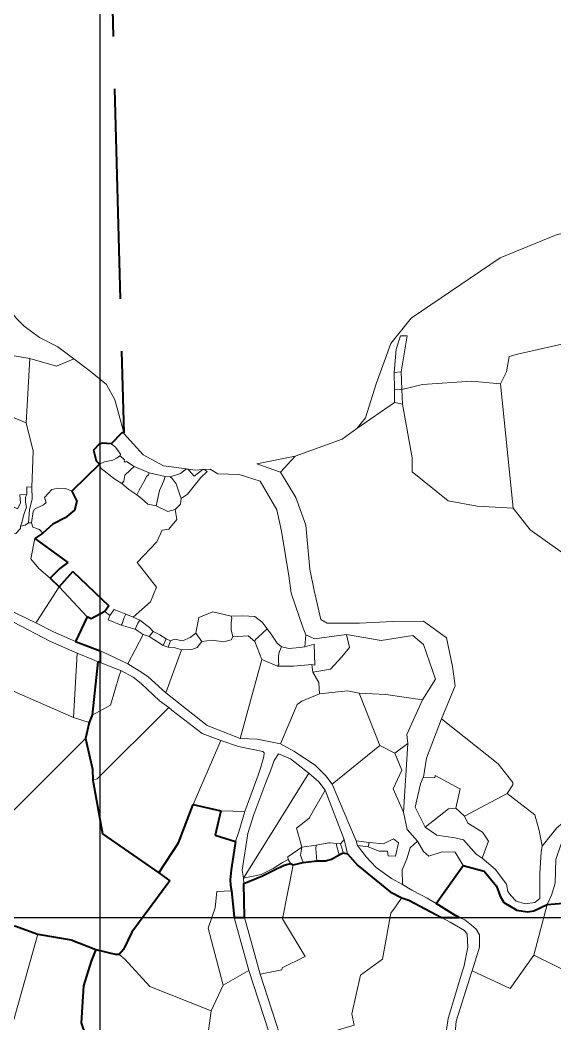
# Model space of a CAD drawing. Header units: metres. Extents: x 548568 to 557107, y 1817749 to 1829427.
# Drawn here: x 552936 to 553363, y 1821915 to 1822718 of the extents above; entities that cross this region are included whole.
import ezdxf

# ---------------------------------------------------------------- set-up
doc = ezdxf.new("R2010")
doc.units = ezdxf.units.M
doc.header["$LTSCALE"] = 28
doc.linetypes.add('LONG_DASHED', pattern=[7.5, 6, -1.5])
for name, color, linetype, lineweight in [('10', 7, 'Continuous', 13), ('23', 7, 'Continuous', 13), ('31', 7, 'Continuous', 13), ('32', 7, 'Continuous', 13), ('34', 7, 'LONG_DASHED', 40), ('54', 7, 'Continuous', 25)]:
    doc.layers.add(name, color=color, linetype=linetype, lineweight=lineweight)

msp = doc.modelspace()

# ---------------------------------------------------------------- linework, layer by layer
at = {"layer": '10'}
for p, q in [((553245.23, 1822465.2), (553240.57, 1822436.35)), ((552943.63, 1822446.95), (552940.78, 1822395.62)), ((553235.03, 1822435.94), (553240.57, 1822436.35)), ((553240.57, 1822436.35), (553240.98, 1822422.31)), ((553235.13, 1822422.43), (553240.98, 1822422.31)), ((553240.98, 1822422.31), (553241.49, 1822410.41)), ((553329.97, 1822327.24), (553319.82, 1822426.87)), ((553205.21, 1822391.01), (553235.08, 1822411.92)), ((553241.49, 1822410.41), (553235.08, 1822411.92)), ((553125.07, 1822362.72), (553155.86, 1822369.03)), ((553143.95, 1822356.07), (553155.86, 1822369.03)), ((552977.27, 1822340.84), (552999.47, 1822362.58)), ((552977.27, 1822340.84), (552999.47, 1822362.58)), ((553038.95, 1822355.52), (553026.94, 1822360.76)), ((553068.84, 1822358.74), (553070.08, 1822358.58)), ((552942.7, 1822315.54), (552945.05, 1822315.6)), ((552953.94, 1822307.44), (552947.61, 1822303.05)), ((552953.94, 1822307.44), (552947.61, 1822303.05)), ((552959.83, 1822271.36), (552967.01, 1822264.37)), ((552959.83, 1822271.36), (552967.01, 1822264.37)), ((552989.46, 1822240.36), (552967.01, 1822264.37)), ((553003.61, 1822244.73), (553007.64, 1822241.57)), ((552980.15, 1822220.57), (552989.46, 1822240.36)), ((552980.15, 1822220.57), (552989.46, 1822240.36)), ((553020.37, 1822242.56), (553026.16, 1822240.21)), ((553026.16, 1822240.21), (553031.67, 1822237.79)), ((553027.87, 1822230.47), (553034.18, 1822226.17)), ((553042.13, 1822228.68), (553039.08, 1822224.68)), ((553081.11, 1822220.62), (553076.38, 1822227.46)), ((553034.18, 1822226.17), (553022, 1822202.76)), ((553034.18, 1822226.17), (553039.08, 1822224.68)), ((553039.08, 1822224.68), (553050.15, 1822217.57)), ((553052.55, 1822222.9), (553056.19, 1822221.16)), ((553056.19, 1822221.16), (553054.21, 1822216.09)), ((553129.05, 1822206.29), (553123.53, 1822220.77)), ((553164.25, 1822226.08), (553163.43, 1822216.48)), ((552978.67, 1822159.93), (552981.58, 1822211.37)), ((553064.81, 1822214.05), (553052.45, 1822179.55)), ((552998.05, 1822204.55), (552993.38, 1822161.8)), ((553111.74, 1822143.16), (553129.05, 1822206.29)), ((553141.78, 1822200.97), (553129.05, 1822206.29)), ((553169.8, 1822196.11), (553169.01, 1822202.34)), ((552978.67, 1822159.93), (552906.68, 1822191.44)), ((553223.49, 1822137.52), (553206.87, 1822179.39)), ((552991.02, 1822155.82), (552978.67, 1822159.93)), ((552991.02, 1822155.82), (552988.04, 1822143.07)), ((552993.38, 1822161.8), (552991.02, 1822155.82)), ((553235.45, 1822131.36), (553245.79, 1822139.13)), ((553223.49, 1822137.52), (553185.25, 1822106.66)), ((553235.45, 1822131.36), (553223.49, 1822137.52)), ((552994.04, 1822109.68), (552997.37, 1822110.9)), ((553179.84, 1822101.74), (553167.32, 1822079.93)), ((553291.14, 1822080.85), (553325.21, 1822099.14)), ((553096.41, 1822085.26), (553074.24, 1822090.43)), ((553096.41, 1822085.26), (553115.45, 1822084.77)), ((553284.2, 1822087.3), (553291.14, 1822080.85)), ((553172.54, 1822057.69), (553182.74, 1822059.52)), ((553192.11, 1822058.9), (553194.86, 1822062.4)), ((553161.12, 1822056.23), (553172.54, 1822057.69)), ((553194.14, 1822051.7), (553191.08, 1822050.12)), ((553194.14, 1822051.7), (553197.52, 1822050.96)), ((553152, 1822043.07), (553154.28, 1822041.94)), ((553154.28, 1822041.94), (553162.08, 1822043.94)), ((553173.02, 1822045.21), (553162.08, 1822043.94)), ((553268.55, 1822010.99), (553290.13, 1822041.51)), ((553268.55, 1822010.99), (553290.13, 1822041.51)), ((553346.45, 1821969.79), (553357.24, 1822010.36)), ((553357.24, 1822010.36), (553397.61, 1822013.57)), ((552929.78, 1821914.31), (552950.1, 1821986.68)), ((553391.65, 1821947.54), (553346.45, 1821969.79)), ((553098.23, 1821945.72), (553118.82, 1821957.58)), ((553088.63, 1821925.23), (553098.23, 1821945.72))]:
    msp.add_line(p, q, dxfattribs=at)
for points in [[(553429.54, 1822556.6), (553404.93, 1822553.41), (553365.33, 1822546.15), (553319.78, 1822527.66), (553248.5, 1822479.45), (553232.3, 1822459.13), (553220.41, 1822426.83), (553211.91, 1822399.63), (553205.21, 1822391.01)], [(552978.88, 1822446.71), (552965.96, 1822456.41), (552951.3, 1822463.74), (552939.02, 1822472.94), (552932.72, 1822479.25), (552920.11, 1822496.59), (552902.78, 1822518.67), (552896.47, 1822524.98), (552889.15, 1822530.31)], [(553319.82, 1822426.87), (553324.83, 1822436.42), (553326.73, 1822448.63), (553333.49, 1822450.41), (553377.19, 1822460.33), (553392.22, 1822475.99)], [(553235.03, 1822435.94), (553236.56, 1822454.55), (553240.06, 1822465.19), (553245.23, 1822465.2)], [(552867.94, 1822457.93), (552874.9, 1822455), (552898.92, 1822452.32), (552904.27, 1822453.64), (552943.63, 1822446.95)], [(552978.88, 1822446.71), (552965, 1822441.03), (552943.63, 1822446.95)], [(553018.71, 1822387.72), (553014.79, 1822402.65), (553011.54, 1822414.05), (553005.03, 1822426.27), (552992, 1822436.86), (552978.88, 1822446.71)], [(553235.08, 1822411.92), (553235.13, 1822422.43), (553235.03, 1822435.94)], [(553319.82, 1822426.87), (553296.87, 1822428.86), (553257.64, 1822426.15), (553240.98, 1822422.31)], [(552940.78, 1822395.62), (552905.25, 1822410.28), (552881.85, 1822362.41)], [(553241.49, 1822410.41), (553249.34, 1822367.57), (553249.34, 1822356.27)], [(552940.78, 1822395.62), (552946.45, 1822373.06), (552945.18, 1822344.05)], [(553008.79, 1822378.83), (553017.17, 1822387.48), (553018.71, 1822387.72)], [(553008.79, 1822378.83), (553017.17, 1822387.48), (553018.71, 1822387.72)], [(553068.84, 1822358.74), (553050.61, 1822361.1), (553034.33, 1822370.06), (553018.86, 1822387.17), (553018.71, 1822387.72)], [(553155.86, 1822369.03), (553193.23, 1822382.63), (553205.21, 1822391.01)], [(553008.79, 1822378.83), (553001.73, 1822379.2), (552999.12, 1822378.56), (552994.6, 1822373.86), (552996.68, 1822365.08), (552999.47, 1822362.58)], [(553008.79, 1822378.83), (553001.73, 1822379.2), (552999.12, 1822378.56), (552994.6, 1822373.86), (552996.68, 1822365.08), (552999.47, 1822362.58)], [(553015.78, 1822369.33), (553016.1, 1822370.48), (553012.21, 1822376.03), (553008.79, 1822378.83)], [(552999.47, 1822362.58), (553003.44, 1822364.34), (553010.05, 1822365.84), (553013.02, 1822367.41), (553015.78, 1822369.33)], [(553015.78, 1822369.33), (553019.34, 1822366.06), (553019.02, 1822364.99), (553019.89, 1822364.18), (553020.82, 1822364.56), (553026.94, 1822360.76)], [(553017.28, 1822347.17), (553011.7, 1822350.47), (553000.65, 1822359.01), (552999.47, 1822362.58)], [(553026.94, 1822360.76), (553023.75, 1822357.72), (553019.74, 1822353.75), (553018.73, 1822349), (553017.28, 1822347.17)], [(553029.26, 1822337.9), (553031.15, 1822341.83), (553035.7, 1822349.74), (553036.95, 1822352.54), (553038.47, 1822354), (553038.95, 1822355.52), (553051.85, 1822352.56), (553055.86, 1822352.34)], [(553068.84, 1822358.74), (553064.01, 1822355.16), (553055.86, 1822352.34)], [(553064.77, 1822335), (553069.59, 1822338.5), (553080.34, 1822351.74), (553085.51, 1822356.7), (553083.08, 1822358.19)], [(553070.08, 1822358.58), (553070.97, 1822357.35), (553075.11, 1822352.91), (553081.99, 1822358.14)], [(553070.08, 1822358.58), (553075.84, 1822357.84), (553081.99, 1822358.14)], [(553081.99, 1822358.14), (553083.08, 1822358.19), (553087.74, 1822358.42)], [(553329.97, 1822327.24), (553301.36, 1822328.97), (553278.2, 1822333.11), (553249.34, 1822356.27)], [(553029.26, 1822337.9), (553022.87, 1822342.25), (553017.28, 1822347.17)], [(553051.85, 1822352.56), (553050.7, 1822349.31), (553047.4, 1822341.54), (553044.69, 1822329.27)], [(553055.86, 1822352.34), (553057.42, 1822351.05), (553060.63, 1822346.74), (553063.59, 1822337.96), (553064.77, 1822335)], [(552945.18, 1822344.05), (552941.39, 1822344.44), (552941.27, 1822338.36)], [(552942.7, 1822315.54), (552943.29, 1822325.91), (552945.4, 1822334.79), (552945.18, 1822344.05)], [(552977.27, 1822340.84), (552972.51, 1822343.13), (552966.06, 1822343.34), (552961.37, 1822342.24), (552955.43, 1822335.78), (552956.74, 1822332), (552954.57, 1822330), (552947.39, 1822326.59), (552946.27, 1822324.54), (552945.05, 1822315.6)], [(552953.94, 1822307.44), (552962.04, 1822314.43), (552971.99, 1822319.62), (552979.26, 1822325.63), (552981.15, 1822332.84), (552977.27, 1822340.84)], [(552953.94, 1822307.44), (552962.04, 1822314.43), (552971.99, 1822319.62), (552979.26, 1822325.63), (552981.15, 1822332.84), (552977.27, 1822340.84)], [(552929.89, 1822328.6), (552933.82, 1822326.93), (552936.28, 1822331.24), (552935.75, 1822337.96), (552941.27, 1822338.36)], [(552941.27, 1822338.36), (552940.19, 1822336.07), (552940.18, 1822332.18), (552941.03, 1822328.08), (552939.2, 1822323.11), (552937.96, 1822319.11), (552937.36, 1822315.6), (552936.2, 1822312.98)], [(553044.69, 1822329.27), (553037.9, 1822330.41), (553032.96, 1822335.08), (553029.26, 1822337.9)], [(553064.77, 1822335), (553064.23, 1822330.41), (553059.92, 1822326.2)], [(553026.16, 1822240.21), (553040.11, 1822252.49), (553044.92, 1822264.06), (553029.41, 1822283.9), (553045.09, 1822300.34), (553049.42, 1822309.64), (553054.69, 1822310.43), (553061.06, 1822318.3), (553059.92, 1822326.2)], [(553059.92, 1822326.2), (553054.02, 1822324.64), (553044.69, 1822329.27)], [(553418.51, 1822278.94), (553384.86, 1822275.79), (553381.59, 1822283.07), (553343.67, 1822310.13), (553329.97, 1822327.24)], [(552936.2, 1822312.98), (552940.04, 1822313.66), (552942.7, 1822315.54)], [(552953.94, 1822307.44), (552951.32, 1822310.28), (552946.09, 1822312.12), (552945.05, 1822315.6)], [(552936.2, 1822312.98), (552936.31, 1822310.96), (552932.6, 1822307.01), (552928.97, 1822307.45), (552923.63, 1822309.37)], [(552959.83, 1822271.36), (552967.71, 1822279), (552973.92, 1822283.93), (552947.61, 1822303.05)], [(553003.61, 1822244.73), (553006.9, 1822249.17), (552988.62, 1822266.77), (552978.02, 1822276.58), (552967.01, 1822264.37)], [(553003.61, 1822244.73), (553006.9, 1822249.17), (552988.62, 1822266.77), (552978.02, 1822276.58), (552967.01, 1822264.37)], [(552948.5, 1822235.74), (552949.17, 1822236.77), (552967.01, 1822264.37)], [(553003.61, 1822244.73), (552992.62, 1822238.9), (552989.46, 1822240.36)], [(553003.61, 1822244.73), (552992.62, 1822238.9), (552989.46, 1822240.36)], [(553020.37, 1822242.56), (553011.01, 1822246.3), (553007.64, 1822241.57)], [(553076.38, 1822227.46), (553078.64, 1822239.88), (553090.03, 1822244.31), (553104.74, 1822240.85)], [(553007.64, 1822241.57), (553006.32, 1822238.13), (553016.65, 1822233.86)], [(553016.65, 1822233.86), (553017.35, 1822234.76), (553019.07, 1822239.95), (553020.37, 1822242.56)], [(553031.67, 1822237.79), (553029.93, 1822235.36), (553027.87, 1822230.47), (553016.65, 1822233.86)], [(553042.13, 1822228.68), (553039.39, 1822231.92), (553031.67, 1822237.79)], [(553104.74, 1822240.85), (553105.1, 1822239.22), (553104.57, 1822235.5), (553104.66, 1822230.07), (553105.89, 1822224.41)], [(553133.46, 1822230.71), (553129.5, 1822236.27), (553123.47, 1822240.8), (553113.83, 1822241.21), (553104.74, 1822240.85)], [(553052.55, 1822222.9), (553047.68, 1822225.97), (553042.13, 1822228.68)], [(553056.19, 1822221.16), (553059.19, 1822222.47), (553065.66, 1822221.22), (553071.92, 1822223.86), (553076.38, 1822227.46)], [(553123.53, 1822220.77), (553124.2, 1822222.33), (553126.18, 1822224.15), (553133.46, 1822230.71)], [(553133.46, 1822230.71), (553137.17, 1822225.68), (553141.34, 1822219.22), (553144.92, 1822216.36)], [(553054.21, 1822216.09), (553050.15, 1822217.57), (553052.55, 1822222.9)], [(553081.11, 1822220.62), (553077.35, 1822215.94), (553073.12, 1822214.34), (553064.81, 1822214.05)], [(553105.89, 1822224.41), (553104.61, 1822221.98), (553098.65, 1822220.53), (553089.09, 1822221.79), (553081.11, 1822220.62)], [(553105.89, 1822224.41), (553118.25, 1822225.31), (553123.53, 1822220.77)], [(553163.43, 1822216.48), (553170.99, 1822218.6), (553171.63, 1822201.85), (553169.01, 1822202.34)], [(553169.8, 1822196.11), (553183.95, 1822198.6), (553193.01, 1822208.48), (553199.15, 1822215.96), (553196.74, 1822226.18)], [(553064.81, 1822214.05), (553059.06, 1822216.01), (553054.21, 1822216.09)], [(553141.78, 1822200.97), (553142.77, 1822202.39), (553142.33, 1822204.59), (553142.43, 1822209.72), (553143.16, 1822212.67), (553144.92, 1822216.36)], [(553144.92, 1822216.36), (553150.87, 1822215.07), (553159.16, 1822215.95), (553163.43, 1822216.48)], [(552998.05, 1822204.55), (552997.97, 1822203.85), (552993.38, 1822161.8)], [(552993.38, 1822161.8), (553008.13, 1822169.84), (553015.13, 1822193.11), (553016.33, 1822197.08), (553016.42, 1822197.37)], [(553169.01, 1822202.34), (553154.34, 1822201.03), (553141.78, 1822200.97)], [(553175.21, 1822178.8), (553174.61, 1822187.87), (553169.8, 1822196.11)], [(553144.08, 1822138.94), (553157.36, 1822170.34), (553161.23, 1822173.02), (553175.21, 1822178.8)], [(553206.87, 1822179.39), (553197.71, 1822181.17), (553175.21, 1822178.8)], [(553206.87, 1822179.39), (553228.33, 1822178.35), (553257.56, 1822174.03)], [(552997.37, 1822110.9), (553053.2, 1822166.25), (553054.76, 1822167.8)], [(552993.38, 1822161.8), (552991.02, 1822155.82), (552988.04, 1822143.07)], [(553272.84, 1822158.84), (553318, 1822122.89), (553329.71, 1822107.92), (553329.8, 1822106.14), (553325.21, 1822099.14)], [(552862.08, 1822013.7), (552889.82, 1822044.84), (552988.04, 1822143.07)], [(552988.04, 1822143.07), (552993.67, 1822118.46), (552994.04, 1822109.68)], [(552988.04, 1822143.07), (552993.67, 1822118.46), (552994.04, 1822109.68)], [(553096.27, 1822141.56), (553094.65, 1822137.8), (553074.24, 1822090.43)], [(553242.27, 1822084.22), (553234.19, 1822102.88), (553240.97, 1822117.71), (553235.45, 1822131.36)], [(553166.65, 1822115.41), (553153.07, 1822093.55), (553150.92, 1822090.08), (553114.48, 1822031.43)], [(553046.81, 1822035.64), (553001.74, 1822066.83), (552994.04, 1822109.68)], [(553046.81, 1822035.64), (553001.74, 1822066.83), (552994.04, 1822109.68)], [(553287.4, 1822102.95), (553267.81, 1822113.4), (553267.54, 1822111.75), (553258.22, 1822111.79)], [(553284.2, 1822087.3), (553287.58, 1822102.85), (553287.4, 1822102.95)], [(553325.21, 1822099.14), (553347.34, 1822082), (553350.81, 1822069.54), (553353.34, 1822057.03)], [(553074.24, 1822090.43), (553062.62, 1822059.63), (553046.81, 1822035.64)], [(553074.24, 1822090.43), (553062.62, 1822059.63), (553046.81, 1822035.64)], [(553108.16, 1822060.77), (553091.83, 1822065.77), (553096.41, 1822085.26), (553074.24, 1822090.43)], [(553108.16, 1822060.77), (553091.83, 1822065.77), (553096.41, 1822085.26)], [(553259.58, 1822072.04), (553278.49, 1822086.8), (553284.2, 1822087.3)], [(553164.24, 1822077.34), (553156.74, 1822071.4), (553161.12, 1822056.23)], [(553167.32, 1822079.93), (553167.18, 1822079.68), (553164.24, 1822077.34)], [(553291.14, 1822080.85), (553293.72, 1822075.44), (553305.54, 1822068.04), (553310.22, 1822060.88), (553305.15, 1822047.5)], [(553182.74, 1822059.52), (553183.72, 1822059.7), (553188.69, 1822059.1)], [(553188.69, 1822059.1), (553188.95, 1822059.08), (553192.11, 1822058.9)], [(553190.51, 1822052), (553188.8, 1822057.65), (553188.69, 1822059.1)], [(553192.11, 1822058.9), (553193.22, 1822054.95), (553194.14, 1822051.7)], [(553204.53, 1822061.25), (553214.87, 1822059.81), (553214.05, 1822056.38), (553205.54, 1822057.44)], [(553214.87, 1822059.81), (553226.37, 1822058.81), (553234.4, 1822062.75), (553238.39, 1822059.52), (553236.02, 1822048.86), (553230.09, 1822049.29), (553229.61, 1822052.86), (553223.03, 1822053.03), (553214.05, 1822056.38)], [(553253.49, 1822060.97), (553247.7, 1822055.53), (553244.99, 1822046.93), (553241.3, 1822038.04), (553241.58, 1822026.4)], [(553161.12, 1822056.23), (553149.82, 1822048.33), (553150.12, 1822046.3)], [(553162.08, 1822043.94), (553159.98, 1822049.73), (553161.12, 1822056.23)], [(553191.08, 1822050.12), (553184.75, 1822046.61), (553180.16, 1822045.19), (553173.02, 1822045.21), (553162.08, 1822043.94)], [(553173.02, 1822045.21), (553172.35, 1822054.82), (553172.54, 1822057.69)], [(553191.08, 1822050.12), (553184.75, 1822046.61), (553180.16, 1822045.19), (553173.02, 1822045.21)], [(553194.14, 1822051.7), (553191.73, 1822050.45), (553191.08, 1822050.12), (553190.51, 1822052)], [(553194.14, 1822051.7), (553197.29, 1822051.01), (553197.52, 1822050.96)], [(553127.82, 1821954.46), (553145.23, 1821957.93), (553145.26, 1821959.64), (553163.85, 1821968.58), (553145.56, 1821998.77), (553154.28, 1822041.94)], [(553152, 1822043.07), (553154.28, 1822041.94), (553162.08, 1822043.94)], [(553015.16, 1821970.25), (553018.55, 1821974.3), (553025.27, 1821988.06), (553055.71, 1822029.28), (553046.81, 1822035.64)], [(553015.16, 1821970.25), (553018.55, 1821974.3), (553025.27, 1821988.06), (553055.71, 1822029.28), (553046.81, 1822035.64)], [(553357.24, 1822010.36), (553397.61, 1822013.57), (553396.24, 1822032.57), (553402.93, 1822033.8), (553407.95, 1822025.78), (553418.88, 1822024.21), (553421.08, 1822026.53)], [(553098.23, 1821945.72), (553086.36, 1821991.33), (553091.92, 1822007.59), (553093.25, 1822020.82), (553104.92, 1822021.14)], [(553241.05, 1822015.77), (553238.19, 1822011.7), (553235.86, 1822008.39)], [(553235.86, 1822008.39), (553232.35, 1822003.41), (553225.69, 1821966.63), (553208.06, 1821953.8), (553201.05, 1821922.79), (553203.07, 1821913.73), (553146.53, 1821897.12)], [(552922.18, 1821987.75), (552931.55, 1821993.14), (552950.1, 1821986.68)], [(552922.18, 1821987.75), (552931.55, 1821993.14), (552950.1, 1821986.68)], [(552950.1, 1821986.68), (552976.76, 1821981.98), (552996.31, 1821974.44)], [(552950.1, 1821986.68), (552976.76, 1821981.98), (552996.31, 1821974.44)], [(552994.11, 1821888.64), (552984.63, 1821915.71), (552986.58, 1821945.38), (552992.64, 1821966.07), (552996.31, 1821974.44)], [(552994.11, 1821888.64), (552984.63, 1821915.71), (552986.58, 1821945.38), (552992.64, 1821966.07), (552996.31, 1821974.44)], [(553015.16, 1821970.25), (553012.94, 1821970.38), (552996.31, 1821974.44)], [(553015.16, 1821970.25), (553012.94, 1821970.38), (552996.31, 1821974.44)], [(553015.16, 1821970.25), (553019.49, 1821966.64), (553039.71, 1821944.6), (553088.63, 1821925.23)], [(553297.31, 1821957.37), (553327.58, 1821943.22), (553346.45, 1821969.79)], [(553086.58, 1821889.91), (553085.29, 1821899.53), (553088.63, 1821925.23)]]:
    msp.add_lwpolyline(points, dxfattribs=at)
at = {"layer": '23'}
for p, q in [((552980.15, 1822220.57), (553000, 1822213.26)), ((553000, 1822203.79), (552998.05, 1822204.55)), ((553204.53, 1822061.25), (553185.25, 1822106.66)), ((553179.84, 1822101.74), (553194.86, 1822062.4)), ((553194.86, 1822062.4), (553197.52, 1822050.96)), ((553204.53, 1822061.25), (553205.54, 1822057.44)), ((553232.76, 1822031.14), (553241.58, 1822026.4)), ((553107.08, 1822000), (553118.82, 1821957.58)), ((553127.82, 1821954.46), (553115.32, 1822000)), ((553118.82, 1821957.58), (553139.15, 1821895.26)), ((553146.53, 1821897.12), (553127.82, 1821954.46))]:
    msp.add_line(p, q, dxfattribs=at)
for points in [[(552888.46, 1822263.14), (552900.61, 1822257.34), (552917.73, 1822250.27), (552948.5, 1822235.74)], [(552981.58, 1822211.37), (552960.26, 1822220.77), (552930.72, 1822236.25)], [(552948.5, 1822235.74), (552962.71, 1822228.43), (552975.27, 1822222.77), (552975.29, 1822222.76), (552980.15, 1822220.57), (553000, 1822213.26)], [(553000, 1822203.79), (552998.05, 1822204.55), (552994.5, 1822206.02), (552981.58, 1822211.37)], [(553000, 1822213.26), (553001.22, 1822212.81), (553022, 1822202.76)], [(553037.37, 1822182.68), (553032.76, 1822187.08), (553026.37, 1822192.14), (553016.42, 1822197.37), (553014.93, 1822197.95), (553000, 1822203.79)], [(553022, 1822202.76), (553030.96, 1822197.3), (553037.98, 1822192.8), (553052.45, 1822179.55)], [(553054.76, 1822167.8), (553047.33, 1822173.16), (553037.37, 1822182.68)], [(553111.74, 1822143.16), (553085.46, 1822153.44), (553052.45, 1822179.55)], [(553054.76, 1822167.8), (553057.17, 1822165.84), (553081.56, 1822147.03), (553096.23, 1822141.57), (553096.27, 1822141.56)], [(553096.27, 1822141.56), (553110.4, 1822136.66), (553129.9, 1822132.82), (553131.02, 1822131.5), (553130.61, 1822128.66), (553128.45, 1822120.09), (553127.64, 1822117.88), (553126.13, 1822113.79), (553115.45, 1822084.77)], [(553111.74, 1822143.16), (553125.44, 1822142.67), (553144.08, 1822138.94)], [(553144.08, 1822138.94), (553154.6, 1822132.96), (553171.9, 1822121.66), (553180.33, 1822113.25), (553185.25, 1822106.66)], [(553133.95, 1822111.84), (553136.03, 1822117.32), (553139.03, 1822125.49), (553142.53, 1822130.88), (553152.04, 1822126.82), (553166.65, 1822115.41)], [(553179.84, 1822101.74), (553174.79, 1822108.43), (553166.65, 1822115.41)], [(553114.48, 1822031.43), (553113.49, 1822037.78), (553117.97, 1822067.07), (553122.77, 1822082.33), (553132.41, 1822107.78), (553133.95, 1822111.84)], [(553115.45, 1822084.77), (553110.73, 1822068.53), (553108.16, 1822060.77)], [(553104.92, 1822021.14), (553104.08, 1822025.74), (553103.7, 1822030.13), (553104.6, 1822037.99), (553108.16, 1822060.77)], [(553104.92, 1822021.14), (553104.08, 1822025.74), (553103.7, 1822030.13), (553104.6, 1822037.99), (553108.16, 1822060.77)], [(553241.05, 1822015.77), (553231.65, 1822020.57), (553222.55, 1822027.93), (553214.65, 1822034.23), (553205.93, 1822041.47), (553197.52, 1822050.96)], [(553213.83, 1822034.91), (553205.93, 1822041.47), (553197.52, 1822050.96)], [(553205.54, 1822057.44), (553212.5, 1822048.31), (553220.66, 1822039.98), (553232.76, 1822031.14)], [(553241.05, 1822015.77), (553231.65, 1822020.57), (553222.55, 1822027.93), (553214.65, 1822034.23), (553213.83, 1822034.91)], [(553115.32, 1822000), (553115.03, 1822001.06), (553114.78, 1822027.03)], [(553115.32, 1822000), (553115.03, 1822001.06), (553114.78, 1822027.03)], [(553268.55, 1822010.99), (553261.34, 1822015.25), (553256.68, 1822017.68), (553249.06, 1822021.86), (553241.58, 1822026.4)], [(553104.92, 1822021.14), (553106.99, 1822000.34), (553107.08, 1822000)], [(553104.92, 1822021.14), (553106.99, 1822000.34), (553107.08, 1822000)], [(553272.63, 1822000), (553254.28, 1822009.88), (553246.57, 1822013.78), (553241.05, 1822015.77)], [(553272.63, 1822000), (553254.28, 1822009.88), (553246.57, 1822013.78), (553241.05, 1822015.77)], [(553286.91, 1822000), (553283.35, 1822001.67), (553268.55, 1822010.99)], [(553286.91, 1822000), (553283.35, 1822001.67), (553268.55, 1822010.99)], [(553272.63, 1822000), (553279.58, 1821996.26), (553291.22, 1821989.52), (553293.37, 1821986.45), (553293.93, 1821976.2), (553290.83, 1821961.58)], [(553286.91, 1822000), (553291.3, 1821997.94), (553296.78, 1821993.71), (553300.47, 1821990.61), (553303.19, 1821986.11), (553303.05, 1821976.1), (553297.31, 1821957.37)], [(553289.52, 1821957.13), (553278.08, 1821919.08), (553275.6, 1821902.74), (553275.91, 1821891.39)], [(553283.07, 1821901.5), (553284.45, 1821917.02), (553295.48, 1821951.64), (553296.83, 1821955.88), (553297.31, 1821957.37)], [(553290.83, 1821961.58), (553290.75, 1821961.2), (553289.52, 1821957.13)]]:
    msp.add_lwpolyline(points, dxfattribs=at)
at = {"layer": '31'}
for points in [[(552947.61, 1822303.05), (552944.36, 1822286.94), (552950.79, 1822279.05), (552959.83, 1822271.36)], [(552947.61, 1822303.05), (552973.92, 1822283.93), (552967.71, 1822279), (552959.83, 1822271.36)]]:
    msp.add_lwpolyline(points, dxfattribs=at)
at = {"layer": '32'}
for p, q in [((553143.95, 1822356.07), (553125.07, 1822362.72)), ((553242.27, 1822084.22), (553245.79, 1822139.13)), ((553258.22, 1822111.79), (553258.27, 1822112.08)), ((553150.12, 1822046.3), (553152, 1822043.07)), ((553114.48, 1822031.43), (553114.78, 1822027.03))]:
    msp.add_line(p, q, dxfattribs=at)
for points in [[(553164.25, 1822226.08), (553162.24, 1822231.26), (553152.47, 1822259.42), (553150.84, 1822273.27), (553144.81, 1822308.87), (553141.07, 1822325.91), (553127.68, 1822348.86), (553110.98, 1822354.25), (553094.06, 1822354.91), (553087.74, 1822358.42)], [(553143.95, 1822356.07), (553156.32, 1822335.95), (553164.39, 1822313.61), (553167.49, 1822278.54), (553170.9, 1822261.47), (553176.18, 1822238.19), (553181.45, 1822235.4), (553207.2, 1822235.4), (553233.87, 1822236.64), (553258.38, 1822236.95), (553276.68, 1822223.61), (553281.65, 1822200.79), (553283.61, 1822185.31), (553272.84, 1822158.84)], [(553196.74, 1822226.18), (553171.28, 1822222.74), (553164.25, 1822226.08)], [(553257.56, 1822174.03), (553267.93, 1822190.56), (553258.46, 1822218.17), (553249.78, 1822225.43), (553224.59, 1822221.54), (553196.74, 1822226.18)], [(553245.79, 1822139.13), (553245.15, 1822146.24), (553257.56, 1822174.03)], [(553272.84, 1822158.84), (553260.74, 1822127.27), (553258.27, 1822112.08)], [(553258.22, 1822111.79), (553255.98, 1822106.81), (553251.59, 1822088.23), (553259.58, 1822072.04)], [(553242.27, 1822084.22), (553245.43, 1822070.43), (553253.49, 1822060.97)], [(553353.34, 1822057.03), (553364.9, 1822071.61), (553378.47, 1822082.72), (553392.02, 1822083.53), (553396.68, 1822079.7), (553409.95, 1822057.97), (553410.82, 1822050.79), (553422.26, 1822036.1)], [(553259.58, 1822072.04), (553269.04, 1822065.69), (553283.41, 1822063.63), (553290.26, 1822061.91), (553300.4, 1822050.57), (553305.15, 1822047.5)], [(553421.08, 1822026.53), (553415.22, 1822029.54), (553406.73, 1822046.95), (553405.18, 1822056.67), (553394.34, 1822067.82), (553384.09, 1822073.04), (553368.15, 1822057.98), (553364.12, 1822046.23), (553363.7, 1822027.28), (553360.71, 1822017.86), (553357.24, 1822010.36)], [(553290.13, 1822041.51), (553283.78, 1822052.19), (553273.34, 1822052.44), (553262.55, 1822049), (553258.37, 1822052.57), (553253.49, 1822060.97)], [(553353.34, 1822057.03), (553352.56, 1822052.41), (553351.42, 1822035.2), (553351.49, 1822014.99), (553347.26, 1822011.94), (553339.6, 1822010.81), (553332.39, 1822013), (553328.56, 1822017.32), (553325.81, 1822020.59), (553324.6, 1822026.64), (553315.77, 1822038.58), (553305.15, 1822047.5)], [(553150.12, 1822046.3), (553145.67, 1822043.98), (553138.17, 1822039.16), (553128.64, 1822034.39), (553114.48, 1822031.43)], [(553114.78, 1822027.03), (553129.76, 1822033.11), (553139.38, 1822037.93), (553147, 1822041.78), (553152, 1822043.07)], [(553152, 1822043.07), (553147, 1822041.78), (553139.38, 1822037.93), (553129.76, 1822033.11), (553114.78, 1822027.03)], [(553357.24, 1822010.36), (553346.64, 1822005.22), (553341.52, 1822004.4), (553332.92, 1822005.68), (553322.69, 1822011.85), (553319.78, 1822017.04), (553316.86, 1822024.98), (553306.85, 1822036.89), (553290.13, 1822041.51)], [(553357.24, 1822010.36), (553346.64, 1822005.22), (553341.52, 1822004.4), (553332.92, 1822005.68), (553322.69, 1822011.85), (553319.78, 1822017.04), (553316.86, 1822024.98), (553306.85, 1822036.89), (553290.13, 1822041.51)]]:
    msp.add_lwpolyline(points, dxfattribs=at)
at = {"layer": '34'}
for points in [[(553005.75, 1822872.66), (553018.71, 1822387.72), (553017.17, 1822387.48), (553008.79, 1822378.83), (553001.73, 1822379.2), (552999.12, 1822378.56), (552994.6, 1822373.86), (552996.68, 1822365.08), (552999.47, 1822362.58), (552977.27, 1822340.84), (552981.15, 1822332.84), (552979.26, 1822325.63), (552971.99, 1822319.62), (552962.04, 1822314.43), (552953.94, 1822307.44), (552947.61, 1822303.05), (552973.92, 1822283.93), (552967.71, 1822279), (552959.83, 1822271.36), (552967.01, 1822264.37), (552978.02, 1822276.58), (553006.9, 1822249.17), (553003.61, 1822244.73), (552992.62, 1822238.9), (552989.46, 1822240.36)], [(552989.46, 1822240.36), (552980.15, 1822220.57), (553000, 1822213.26), (553000, 1822203.79), (552998.05, 1822204.55), (552993.38, 1822161.8), (552991.02, 1822155.82), (552988.04, 1822143.07), (552993.67, 1822118.46), (552994.04, 1822109.68), (553001.74, 1822066.83), (553046.81, 1822035.64), (553055.71, 1822029.28), (553025.27, 1821988.06), (553018.55, 1821974.3), (553015.16, 1821970.25), (553012.94, 1821970.38)], [(553046.81, 1822035.64), (553062.62, 1822059.63), (553074.24, 1822090.43), (553096.41, 1822085.26), (553091.83, 1822065.77), (553108.16, 1822060.77), (553104.6, 1822037.99), (553103.7, 1822030.13), (553104.08, 1822025.74), (553104.92, 1822021.14), (553106.99, 1822000.34), (553107.08, 1822000), (553115.32, 1822000), (553114.78, 1822027.03), (553129.76, 1822033.11), (553139.38, 1822037.93), (553147, 1822041.78), (553152, 1822043.07), (553154.28, 1822041.94), (553162.08, 1822043.94), (553173.02, 1822045.21), (553180.16, 1822045.19), (553184.75, 1822046.61), (553191.08, 1822050.12), (553194.14, 1822051.7), (553197.52, 1822050.96), (553205.93, 1822041.47), (553231.65, 1822020.57), (553241.05, 1822015.77), (553246.57, 1822013.78), (553272.63, 1822000), (553286.91, 1822000), (553283.35, 1822001.67), (553268.55, 1822010.99), (553290.13, 1822041.51), (553306.85, 1822036.89), (553316.86, 1822024.98), (553319.78, 1822017.04), (553322.69, 1822011.85), (553332.92, 1822005.68)], [(553332.92, 1822005.68), (553341.52, 1822004.4), (553346.64, 1822005.22), (553357.24, 1822010.36), (553397.61, 1822013.57)], [(552931.55, 1821993.14), (552950.1, 1821986.68)], [(552950.1, 1821986.68), (552976.76, 1821981.98), (552996.31, 1821974.44), (553012.94, 1821970.38)], [(552996.31, 1821974.44), (552992.58, 1821964.97), (552986.58, 1821945.38), (552984.63, 1821915.71), (552994.11, 1821888.64)]]:
    msp.add_lwpolyline(points, dxfattribs=at)
at = {"layer": '54'}
for p, q in [((553000, 1820000), (553000, 1825000)), ((551000, 1822000), (556000, 1822000))]:
    msp.add_line(p, q, dxfattribs=at)

doc.saveas('drawing.dxf')
